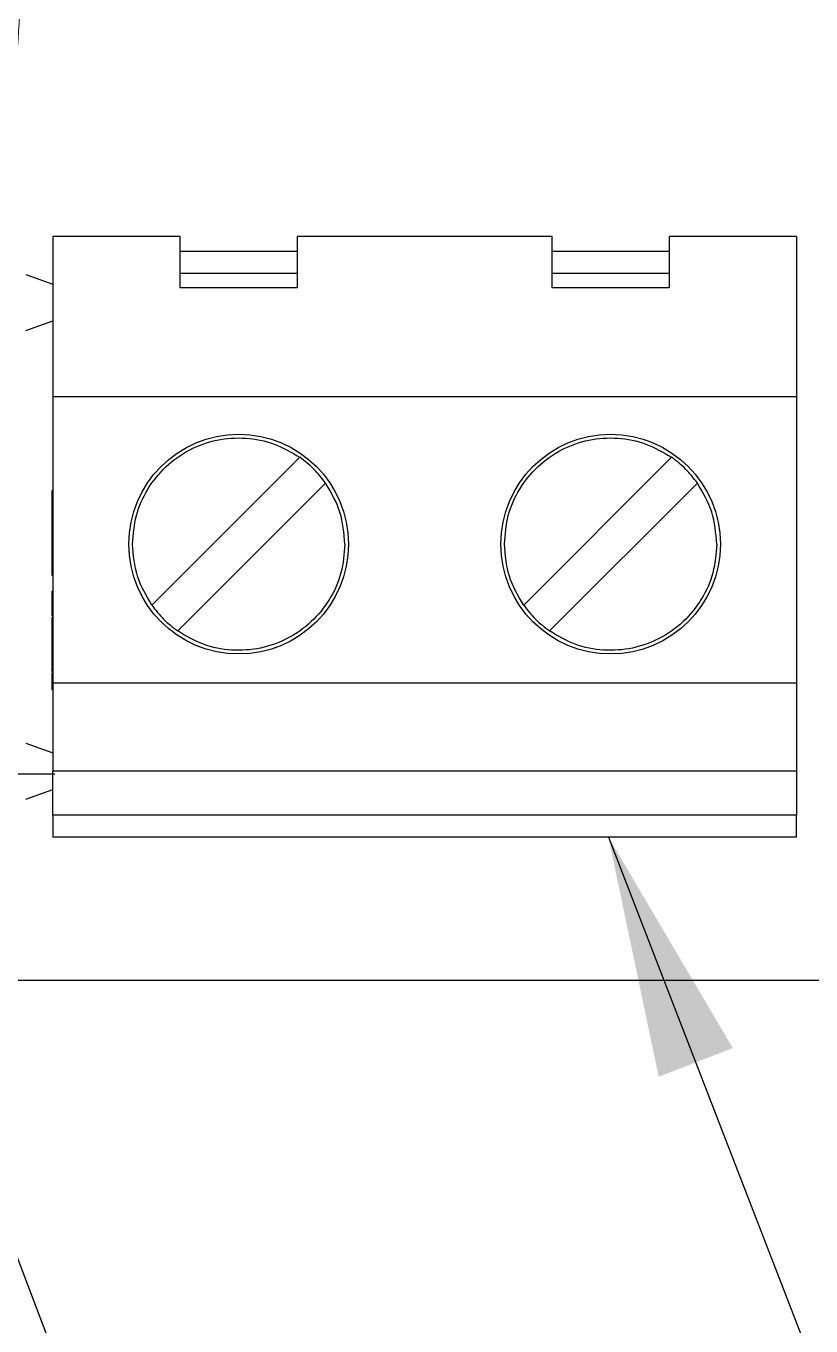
# Model space of a CAD drawing. Header units: millimetres. Extents: x 5 to 415, y 5 to 292.
# Drawn here: x 145.33 to 156.06, y 206.28 to 224.04 of the extents above; entities that cross this region are included whole.
import ezdxf

# ---------------------------------------------------------------- set-up
doc = ezdxf.new("R2010")
doc.units = ezdxf.units.MM
doc.linetypes.add('CENTERX2', pattern=[20.32, 12.7, -2.54, 2.54, -2.54])
doc.layers.add('CENTER_LINE', color=7, linetype='CENTERX2')
doc.dimstyles.new('SLDDIMSTYLE5', dxfattribs={"dimtxt": 0.18, "dimasz": 3.302, "dimexe": 0, "dimexo": 0.0625, "dimgap": 0, "dimtad": 0, "dimtih": 1, "dimtoh": 1, "dimdec": 0, "dimrnd": 1e-09, "dimzin": 0, "dimdsep": 46, "dimtxsty": 'Standard', "dimsah": 1, "dimcen": 0.09, "dimadec": 0, "dimazin": 0, "dimtfac": 3.302, "dimtdec": 0, "dimtofl": 0, "dimtmove": 0, "dimatfit": 3, "dimfxl": 1, "dimfrac": 2, "dimtolj": 1, "dimtzin": 0, "dimarcsym": 0})

# ---------------------------------------------------------------- blocks, each defined once
blk = doc.blocks.new('SW_CENTERMARKSYMBOL_3')
at = {"layer": 'CENTER_LINE', "color": 0}
for p, q in [((0, 2.5), (0, 3.5)), ((0, 0), (0, 2.5)), ((-2.5, 0), (-3.5, 0)), ((0, 0), (-2.5, 0)), ((0, 0), (0, -2.5)), ((0, 0), (2.5, 0)), ((2.5, 0), (3.5, 0)), ((0, -2.5), (0, -3.5))]:
    blk.add_line(p, q, dxfattribs=at)

msp = doc.modelspace()

# ---------------------------------------------------------------- linework, layer by layer
at = {"color": 7, "linetype": 'Continuous', "lineweight": 25}
for p, q in [((145.7, 221.158), (145.7, 218.974)), ((147.44, 221.158), (145.7, 221.158)), ((147.44, 220.458), (147.44, 221.158)), ((152.52, 221.158), (149.04, 221.158)), ((149.04, 221.158), (149.04, 220.458)), ((152.52, 220.458), (152.52, 221.158)), ((154.12, 221.158), (154.12, 220.458)), ((155.86, 221.158), (154.12, 221.158)), ((155.86, 221.158), (155.86, 218.974)), ((147.44, 220.958), (149.04, 220.958)), ((152.52, 220.958), (154.12, 220.958)), ((145.334, 220.641), (145.7, 220.508)), ((147.44, 220.658), (149.04, 220.658)), ((152.52, 220.658), (154.12, 220.658)), ((149.04, 220.458), (147.44, 220.458)), ((154.12, 220.458), (152.52, 220.458)), ((145.334, 219.875), (145.7, 220.008)), ((145.7, 218.974), (145.7, 215.064)), ((145.7, 218.974), (155.86, 218.974)), ((155.86, 218.974), (155.86, 215.064)), ((147.053, 216.125), (149.073, 218.145)), ((152.133, 216.125), (154.153, 218.145)), ((145.7, 217.691), (145.69, 217.691)), ((149.427, 217.791), (147.407, 215.772)), ((154.507, 217.791), (152.487, 215.772)), ((145.7, 217.605), (145.69, 217.605)), ((145.7, 217.395), (145.69, 217.395)), ((145.7, 217.354), (145.69, 217.354)), ((145.7, 217.273), (145.69, 217.273)), ((145.7, 217.055), (145.69, 217.055)), ((145.7, 216.807), (145.69, 216.807)), ((145.69, 216.709), (145.7, 216.709)), ((145.7, 216.528), (145.69, 216.528)), ((145.69, 216.285), (145.69, 216.318)), ((145.7, 216.318), (145.69, 216.318)), ((145.7, 216.285), (145.69, 216.285)), ((145.69, 216.183), (145.69, 216.285)), ((145.7, 216.183), (145.69, 216.183)), ((145.69, 216.181), (145.69, 216.183)), ((145.7, 216.181), (145.69, 216.181)), ((145.7, 216.173), (145.69, 216.173)), ((145.7, 216.136), (145.69, 216.136)), ((145.7, 216.042), (145.69, 216.042)), ((145.7, 215.981), (145.69, 215.981)), ((145.7, 215.959), (145.69, 215.959)), ((145.7, 215.959), (145.69, 215.959)), ((145.7, 215.939), (145.69, 215.939)), ((145.69, 215.932), (145.69, 215.939)), ((145.7, 215.93), (145.69, 215.93)), ((145.69, 215.798), (145.69, 215.93)), ((145.7, 215.798), (145.69, 215.798)), ((145.69, 215.792), (145.69, 215.798)), ((145.7, 215.792), (145.69, 215.792)), ((145.69, 215.783), (145.69, 215.792)), ((145.7, 215.783), (145.69, 215.783)), ((145.69, 215.743), (145.69, 215.783)), ((145.7, 215.743), (145.69, 215.743)), ((145.69, 215.67), (145.69, 215.743)), ((145.7, 215.67), (145.69, 215.67)), ((145.7, 215.574), (145.69, 215.574)), ((145.69, 215.535), (145.7, 215.535)), ((145.69, 215.521), (145.69, 215.527)), ((145.7, 215.521), (145.69, 215.521)), ((145.69, 215.423), (145.69, 215.521)), ((145.69, 215.423), (145.7, 215.423)), ((145.69, 215.388), (145.69, 215.423)), ((145.7, 215.388), (145.69, 215.388)), ((145.69, 215.29), (145.69, 215.388)), ((145.7, 215.29), (145.69, 215.29)), ((145.7, 215.253), (145.69, 215.253)), ((145.69, 215.214), (145.7, 215.214)), ((145.7, 215.2), (145.69, 215.2)), ((145.69, 215.102), (145.69, 215.2)), ((145.69, 215.102), (145.7, 215.102)), ((145.69, 215.067), (145.69, 215.102)), ((145.7, 215.067), (145.69, 215.067)), ((145.69, 214.969), (145.69, 215.067)), ((145.7, 215.064), (145.7, 213.858)), ((145.7, 215.064), (155.86, 215.064)), ((155.86, 215.064), (155.86, 213.858)), ((145.7, 214.969), (145.69, 214.969)), ((145.334, 214.241), (145.7, 214.108)), ((155.86, 213.858), (145.7, 213.858)), ((145.7, 213.258), (145.7, 213.858)), ((155.86, 213.858), (155.86, 213.258)), ((145.334, 213.475), (145.7, 213.608)), ((155.86, 213.258), (145.7, 213.258)), ((145.7, 213.258), (145.7, 212.958)), ((155.86, 212.958), (155.86, 213.258)), ((155.86, 212.958), (145.7, 212.958)), ((179.329, 211), (141.232, 210.999))]:
    msp.add_line(p, q, dxfattribs=at)
for centre in [(148.24, 216.958), (153.32, 216.958)]:
    msp.add_circle(centre, 1.5, dxfattribs=at)
at = {"color": 7, "linetype": 'Continuous', "lineweight": 18}
msp.add_open_spline([(138.221, 229.911), (137.614, 229.584), (138.064, 226.311), (138.661, 223.161), (136.831, 219.471), (138.222, 217.391), (139.286, 215.73), (141.321, 216.373), (142.823, 215.962), (144.662, 215.274), (144.9, 217.956), (144.403, 220.098), (145.304, 222.929), (145.247, 226.145), (145.561, 228.427), (144.801, 231.078), (143.183, 229.529), (141.547, 230.036), (139.962, 229.79), (138.602, 230.117), (138.221, 229.911)], degree=3, knots=[0, 0, 0, 0, 0.065227, 0.168657, 0.275785, 0.311931, 0.349258, 0.406481, 0.438946, 0.471167, 0.522285, 0.576726, 0.647918, 0.728873, 0.805693, 0.839455, 0.876842, 0.919219, 0.958947, 1, 1, 1, 1], dxfattribs=at)
at = {"color": 7, "linetype": 'Continuous', "lineweight": 25}
for points in [[(146.79, 216.958), (146.8, 217.09), (146.821, 217.354), (146.986, 217.72), (147.237, 218.03), (147.563, 218.261), (147.939, 218.396), (148.337, 218.422), (148.731, 218.347), (148.959, 218.212), (149.073, 218.145)], [(151.87, 216.958), (151.88, 217.09), (151.901, 217.354), (152.066, 217.72), (152.317, 218.03), (152.643, 218.261), (153.019, 218.396), (153.417, 218.422), (153.811, 218.347), (154.039, 218.212), (154.153, 218.145)], [(149.427, 217.791), (149.376, 217.858), (149.273, 217.991), (149.14, 218.094), (149.073, 218.145)], [(154.507, 217.791), (154.456, 217.858), (154.353, 217.991), (154.22, 218.094), (154.153, 218.145)], [(149.69, 216.958), (149.678, 217.107), (149.655, 217.405), (149.503, 217.663), (149.427, 217.791)], [(154.77, 216.958), (154.758, 217.107), (154.735, 217.405), (154.583, 217.663), (154.507, 217.791)], [(147.053, 216.125), (146.977, 216.254), (146.825, 216.511), (146.802, 216.809), (146.79, 216.958)], [(149.69, 216.958), (149.68, 216.826), (149.659, 216.563), (149.494, 216.196), (149.243, 215.886), (148.917, 215.656), (148.541, 215.521), (148.143, 215.495), (147.749, 215.57), (147.521, 215.704), (147.407, 215.772)], [(152.133, 216.125), (152.057, 216.254), (151.905, 216.511), (151.882, 216.809), (151.87, 216.958)], [(154.77, 216.958), (154.76, 216.826), (154.739, 216.563), (154.574, 216.196), (154.323, 215.886), (153.997, 215.656), (153.621, 215.521), (153.223, 215.495), (152.829, 215.57), (152.601, 215.704), (152.487, 215.772)], [(147.053, 216.125), (147.105, 216.059), (147.207, 215.925), (147.34, 215.823), (147.407, 215.772)], [(152.133, 216.125), (152.185, 216.059), (152.287, 215.925), (152.42, 215.823), (152.487, 215.772)]]:
    msp.add_open_spline(points, degree=3, dxfattribs=at)
for points, knots in [([(145.69, 217.605), (145.69, 217.61), (145.69, 217.633), (145.69, 217.658), (145.69, 217.684), (145.69, 217.688), (145.69, 217.691)], [0, 0, 0, 0, 0.087056, 0.438468, 0.612883, 1, 1, 1, 1]), ([(145.69, 217.395), (145.69, 217.402), (145.69, 217.436), (145.69, 217.482), (145.69, 217.548), (145.69, 217.581), (145.69, 217.605)], [0, 0, 0, 0, 0.086123, 0.433725, 0.606276, 1, 1, 1, 1]), ([(145.69, 217.354), (145.69, 217.36), (145.69, 217.37), (145.69, 217.384), (145.69, 217.392), (145.69, 217.395)], [0, 0, 0, 0, 0.47522, 0.737291, 1, 1, 1, 1]), ([(145.69, 217.273), (145.69, 217.279), (145.69, 217.295), (145.69, 217.323), (145.69, 217.342), (145.69, 217.354)], [0, 0, 0, 0, 0.175937, 0.528286, 1, 1, 1, 1]), ([(145.69, 217.055), (145.69, 217.061), (145.69, 217.095), (145.69, 217.142), (145.69, 217.209), (145.69, 217.247), (145.69, 217.273)], [0, 0, 0, 0, 0.0857784, 0.4308311, 0.6025802, 1, 1, 1, 1]), ([(145.69, 216.807), (145.69, 216.812), (145.69, 216.838), (145.69, 216.884), (145.69, 216.962), (145.69, 217.019), (145.69, 217.055)], [0, 0, 0, 0, 0.073991, 0.371401, 0.603248, 1, 1, 1, 1]), ([(145.69, 216.709), (145.69, 216.711), (145.69, 216.723), (145.69, 216.753), (145.69, 216.789), (145.69, 216.807)], [0, 0, 0, 0, 0.113887, 0.572278, 1, 1, 1, 1]), ([(145.69, 216.528), (145.69, 216.529), (145.69, 216.53), (145.69, 216.547), (145.69, 216.593), (145.69, 216.651), (145.69, 216.693), (145.69, 216.709)], [0, 0, 0, 0, 0.062942, 0.317946, 0.572672, 0.845931, 1, 1, 1, 1]), ([(145.69, 216.136), (145.69, 216.14), (145.69, 216.154), (145.69, 216.17), (145.69, 216.172), (145.69, 216.173)], [0, 0, 0, 0, 0.1845778, 0.5576259, 1, 1, 1, 1]), ([(145.69, 216.144), (145.69, 216.145), (145.69, 216.149), (145.69, 216.15), (145.69, 216.15)], [0, 0, 0, 0, 0.158309, 1, 1, 1, 1]), ([(145.69, 216.042), (145.69, 216.06), (145.69, 216.086), (145.69, 216.117), (145.69, 216.129), (145.69, 216.136)], [0, 0, 0, 0, 0.509421, 0.752058, 1, 1, 1, 1]), ([(145.69, 216.054), (145.69, 216.054), (145.69, 216.059), (145.69, 216.064), (145.69, 216.069)], [0, 0, 0, 0, 0.102086, 1, 1, 1, 1]), ([(145.69, 215.981), (145.69, 215.987), (145.69, 216), (145.69, 216.021), (145.69, 216.035), (145.69, 216.042)], [0, 0, 0, 0, 0.324132, 0.659626, 1, 1, 1, 1]), ([(145.69, 215.939), (145.69, 215.944), (145.69, 215.952), (145.69, 215.958), (145.69, 215.959), (145.69, 215.959)], [0, 0, 0, 0, 0.421242, 0.746282, 1, 1, 1, 1]), ([(145.69, 215.574), (145.69, 215.579), (145.69, 215.594), (145.69, 215.627), (145.69, 215.656), (145.69, 215.67)], [0, 0, 0, 0, 0.191553, 0.578225, 1, 1, 1, 1]), ([(145.69, 215.535), (145.69, 215.535), (145.69, 215.536), (145.69, 215.545), (145.69, 215.564), (145.69, 215.574)], [0, 0, 0, 0, 0.197297, 0.596578, 1, 1, 1, 1]), ([(145.69, 215.253), (145.69, 215.258), (145.69, 215.267), (145.69, 215.279), (145.69, 215.284)], [0, 0, 0, 0, 0.547287, 1, 1, 1, 1]), ([(145.69, 215.214), (145.69, 215.214), (145.69, 215.215), (145.69, 215.225), (145.69, 215.243), (145.69, 215.253)], [0, 0, 0, 0, 0.197297, 0.596578, 1, 1, 1, 1])]:
    msp.add_open_spline(points, degree=3, knots=knots, dxfattribs=at)

# ---------------------------------------------------------------- block references
at = {"layer": 'CENTER_LINE'}
msp.add_blockref('SW_CENTERMARKSYMBOL_3', (142.228, 213.819), dxfattribs=at)

# ---------------------------------------------------------------- leaders
for points in [[(143.036, 212.932), (151.439, 190.866)], [(153.29, 212.958), (158.47, 199.593)]]:
    msp.add_leader(points, dimstyle='SLDDIMSTYLE5', dxfattribs=at)

doc.saveas('drawing.dxf')
